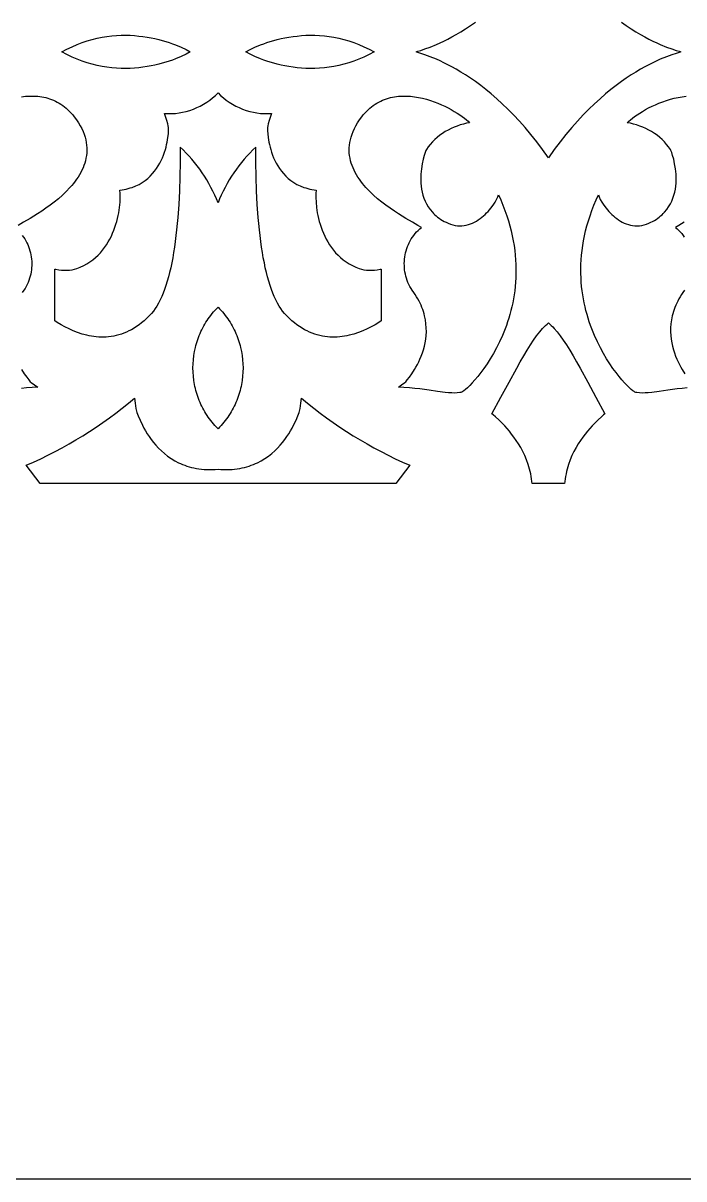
# Model space of a CAD drawing. Extents: x -350 to 350, y -780 to 780.
# Drawn here: x -174.4 to -98.4, y -780 to -647.1 of the extents above; entities that cross this region are included whole.
import ezdxf

# ---------------------------------------------------------------- set-up
doc = ezdxf.new("R2010")
doc.units = 0
doc.layers.add('BITMAP_LAYER', color=18, linetype='CONTINUOUS')
doc.layers.add('LAYER_1', color=18, linetype='CONTINUOUS')

msp = doc.modelspace()

# ---------------------------------------------------------------- linework, layer by layer
at = {"layer": 'BITMAP_LAYER'}
msp.add_lwpolyline([(-350, -780), (350, -780), (350, 780), (-350, 780)], close=True, dxfattribs=at)
at = {"layer": 'LAYER_1'}
for points in [[(-105.61, -646.94), (-105.04, -647.34), (-104.48, -647.71), (-103.94, -648.05), (-103.41, -648.36), (-102.91, -648.64), (-102.43, -648.89), (-101.97, -649.12), (-101.54, -649.32), (-101.13, -649.51), (-100.4, -649.81), (-99.79, -650.03), (-99.31, -650.19), (-98.97, -650.3), (-98.78, -650.36), (-98.97, -650.43), (-99.31, -650.54), (-99.79, -650.7), (-100.4, -650.92), (-101.13, -651.22), (-101.54, -651.4), (-101.97, -651.61), (-102.43, -651.84), (-102.91, -652.09), (-103.41, -652.37), (-103.94, -652.68), (-104.48, -653.02), (-105.04, -653.39), (-105.61, -653.79), (-106.2, -654.23), (-106.81, -654.7), (-107.43, -655.2), (-108.05, -655.75), (-108.69, -656.33), (-109.34, -656.95), (-109.99, -657.62), (-110.65, -658.33), (-111.32, -659.08), (-111.99, -659.87), (-112.66, -660.72), (-113.33, -661.61), (-114, -662.55), (-114.67, -661.61), (-115.34, -660.72), (-116.01, -659.87), (-116.68, -659.08), (-117.34, -658.33), (-118, -657.62), (-118.66, -656.95), (-119.31, -656.33), (-119.94, -655.75), (-120.57, -655.2), (-121.19, -654.7), (-121.79, -654.23), (-122.39, -653.79), (-122.96, -653.39), (-123.52, -653.02), (-124.06, -652.68), (-124.59, -652.37), (-125.09, -652.09), (-125.57, -651.84), (-126.02, -651.61), (-126.46, -651.4), (-126.86, -651.22), (-127.59, -650.92), (-128.21, -650.7), (-128.69, -650.54), (-129.03, -650.43), (-129.22, -650.36), (-129.03, -650.3), (-128.69, -650.19), (-128.21, -650.03), (-127.59, -649.81), (-126.86, -649.51), (-126.46, -649.32), (-126.02, -649.12), (-125.57, -648.89), (-125.09, -648.64), (-124.59, -648.36), (-124.06, -648.05), (-123.52, -647.71), (-122.96, -647.34), (-122.39, -646.94)], [(-174.6, -655.53), (-174.14, -655.47), (-173.67, -655.45), (-173.2, -655.45), (-172.74, -655.47), (-172.28, -655.54), (-172.05, -655.58), (-171.82, -655.63), (-171.59, -655.69), (-171.37, -655.76), (-171.15, -655.84), (-170.93, -655.93), (-170.71, -656.03), (-170.49, -656.14), (-170.28, -656.25), (-170.07, -656.38), (-169.86, -656.53), (-169.66, -656.68), (-169.46, -656.84), (-169.27, -657.02), (-169.07, -657.21), (-168.89, -657.4), (-168.7, -657.62), (-168.53, -657.84), (-168.28, -658.18), (-168.05, -658.52), (-167.86, -658.86), (-167.68, -659.19), (-167.53, -659.52), (-167.41, -659.84), (-167.3, -660.16), (-167.22, -660.48), (-167.16, -660.79), (-167.12, -661.1), (-167.09, -661.41), (-167.09, -661.71), (-167.1, -662.01), (-167.14, -662.3), (-167.19, -662.59), (-167.25, -662.88), (-167.33, -663.16), (-167.43, -663.44), (-167.53, -663.71), (-167.66, -663.98), (-167.79, -664.24), (-167.94, -664.5), (-168.09, -664.76), (-168.26, -665.01), (-168.44, -665.25), (-168.63, -665.5), (-168.82, -665.73), (-169.03, -665.97), (-169.45, -666.41), (-169.9, -666.84), (-170.36, -667.25), (-170.84, -667.64), (-171.32, -668.01), (-171.8, -668.36), (-172.28, -668.68), (-172.75, -668.99), (-173.62, -669.53), (-174.38, -669.97), (-174.99, -670.32)], [(-98.02, -689.01), (-98.62, -689.07), (-99.2, -689.13), (-100.27, -689.27), (-101.25, -689.42), (-102.11, -689.53), (-102.51, -689.58), (-102.87, -689.6), (-103.21, -689.61), (-103.52, -689.6), (-103.81, -689.56), (-103.94, -689.53), (-104.06, -689.49), (-104.15, -689.44), (-104.29, -689.34), (-104.47, -689.19), (-104.69, -688.99), (-104.94, -688.74), (-105.23, -688.44), (-105.54, -688.09), (-105.87, -687.7), (-106.21, -687.26), (-106.57, -686.77), (-106.93, -686.25), (-107.3, -685.68), (-107.67, -685.06), (-108.02, -684.41), (-108.37, -683.72), (-108.7, -682.99), (-108.86, -682.61), (-109.02, -682.22), (-109.16, -681.82), (-109.3, -681.41), (-109.44, -680.99), (-109.56, -680.57), (-109.68, -680.13), (-109.79, -679.69), (-109.89, -679.24), (-109.98, -678.78), (-110.05, -678.31), (-110.12, -677.84), (-110.18, -677.35), (-110.22, -676.86), (-110.25, -676.36), (-110.27, -675.85), (-110.27, -675.34), (-110.26, -674.81), (-110.23, -674.28), (-110.19, -673.75), (-110.13, -673.2), (-110.05, -672.65), (-109.96, -672.09), (-109.85, -671.53), (-109.72, -670.96), (-109.57, -670.38), (-109.4, -669.8), (-109.21, -669.21), (-109, -668.61), (-108.77, -668.01), (-108.52, -667.4), (-108.25, -666.79), (-108.21, -666.91), (-108.16, -667.04), (-108.03, -667.34), (-107.85, -667.66), (-107.63, -668.01), (-107.36, -668.36), (-107.06, -668.72), (-106.89, -668.89), (-106.72, -669.06), (-106.53, -669.23), (-106.34, -669.39), (-106.14, -669.54), (-105.93, -669.68), (-105.72, -669.82), (-105.5, -669.94), (-105.27, -670.05), (-105.04, -670.15), (-104.8, -670.23), (-104.56, -670.29), (-104.31, -670.34), (-104.05, -670.37), (-103.8, -670.38), (-103.53, -670.37), (-103.27, -670.33), (-103, -670.27), (-102.73, -670.19), (-102.46, -670.08), (-102.23, -669.97), (-102.02, -669.86), (-101.81, -669.75), (-101.62, -669.63), (-101.43, -669.5), (-101.26, -669.37), (-101.09, -669.23), (-100.93, -669.09), (-100.79, -668.95), (-100.65, -668.81), (-100.39, -668.5), (-100.17, -668.19), (-99.97, -667.86), (-99.81, -667.53), (-99.67, -667.19), (-99.56, -666.84), (-99.47, -666.5), (-99.4, -666.15), (-99.35, -665.8), (-99.32, -665.45), (-99.31, -665.11), (-99.31, -664.77), (-99.32, -664.44), (-99.35, -664.12), (-99.39, -663.81), (-99.48, -663.23), (-99.59, -662.72), (-99.71, -662.29), (-99.82, -661.95), (-99.9, -661.71), (-99.96, -661.6), (-100.17, -661.29), (-100.4, -661), (-100.65, -660.71), (-100.91, -660.45), (-101.2, -660.2), (-101.5, -659.96), (-101.81, -659.74), (-102.13, -659.54), (-102.46, -659.35), (-102.8, -659.18), (-103.15, -659.03), (-103.5, -658.89), (-103.86, -658.77), (-104.22, -658.67), (-104.57, -658.58), (-104.93, -658.51), (-104.76, -658.35), (-104.56, -658.18), (-104.34, -657.99), (-104.08, -657.8), (-103.8, -657.61), (-103.5, -657.41), (-103.17, -657.21), (-102.83, -657.01), (-102.47, -656.81), (-102.08, -656.62), (-101.69, -656.44), (-101.28, -656.27), (-100.85, -656.1), (-100.42, -655.95), (-99.97, -655.82), (-99.52, -655.7), (-99.06, -655.6), (-98.6, -655.53), (-98.14, -655.47)], [(-98.38, -669.97), (-98.99, -670.32), (-99.4, -670.56), (-99.2, -670.73), (-99.01, -670.9), (-98.84, -671.08), (-98.67, -671.27), (-98.51, -671.47), (-98.37, -671.67)], [(-174.52, -671.47), (-174.37, -671.67), (-174.23, -671.88), (-174.11, -672.09), (-173.99, -672.31), (-173.89, -672.53), (-173.79, -672.76), (-173.71, -672.99), (-173.64, -673.23), (-173.57, -673.47), (-173.52, -673.71), (-173.48, -673.95), (-173.45, -674.2), (-173.43, -674.44), (-173.42, -674.69), (-173.43, -674.94), (-173.44, -675.19), (-173.46, -675.44), (-173.5, -675.68), (-173.55, -675.93), (-173.61, -676.17), (-173.68, -676.41), (-173.76, -676.65), (-173.85, -676.89), (-173.96, -677.12), (-174.07, -677.35), (-174.2, -677.57), (-174.34, -677.79), (-174.52, -678.04)], [(-98.34, -677.79), (-98.52, -678.04), (-98.68, -678.29), (-98.84, -678.53), (-98.98, -678.78), (-99.12, -679.03), (-99.24, -679.27), (-99.35, -679.51), (-99.45, -679.76), (-99.54, -680), (-99.62, -680.24), (-99.69, -680.48), (-99.76, -680.71), (-99.85, -681.18), (-99.92, -681.65), (-99.95, -682.1), (-99.95, -682.55), (-99.93, -682.98), (-99.89, -683.41), (-99.82, -683.82), (-99.73, -684.23), (-99.62, -684.62), (-99.5, -684.99), (-99.37, -685.35), (-99.23, -685.7), (-99.08, -686.03), (-98.92, -686.34), (-98.77, -686.63), (-98.61, -686.9), (-98.3, -687.39)], [(-174.61, -686.9), (-174.3, -687.39), (-174.01, -687.79), (-173.77, -688.09), (-173.59, -688.3), (-173.5, -688.4), (-173.12, -688.67), (-172.74, -688.94), (-173.39, -688.97), (-174.02, -689.01), (-174.62, -689.07)]]:
    msp.add_lwpolyline(points, dxfattribs=at)
for points in [[(-162.11, -648.46), (-161.6, -648.49), (-161.11, -648.54), (-160.63, -648.59), (-160.16, -648.67), (-159.7, -648.75), (-159.25, -648.84), (-158.82, -648.95), (-158.41, -649.06), (-158.01, -649.17), (-157.62, -649.3), (-157.25, -649.43), (-156.9, -649.56), (-156.25, -649.83), (-155.68, -650.1), (-155.19, -650.36), (-155.68, -650.63), (-156.25, -650.9), (-156.9, -651.17), (-157.25, -651.3), (-157.62, -651.43), (-158.01, -651.55), (-158.41, -651.67), (-158.82, -651.78), (-159.25, -651.89), (-159.7, -651.98), (-160.16, -652.06), (-160.63, -652.13), (-161.11, -652.19), (-161.6, -652.23), (-162.11, -652.26), (-162.63, -652.27), (-163.15, -652.27), (-163.68, -652.24), (-164.23, -652.2), (-164.78, -652.13), (-165.33, -652.04), (-165.9, -651.93), (-166.47, -651.79), (-167.04, -651.63), (-167.62, -651.43), (-168.21, -651.21), (-168.79, -650.96), (-169.38, -650.68), (-169.97, -650.36), (-169.38, -650.05), (-168.79, -649.77), (-168.21, -649.52), (-167.62, -649.29), (-167.04, -649.1), (-166.47, -648.94), (-165.9, -648.8), (-165.33, -648.69), (-164.78, -648.6), (-164.23, -648.53), (-163.68, -648.48), (-163.15, -648.46), (-162.63, -648.45)], [(-140.85, -648.46), (-140.32, -648.48), (-139.77, -648.53), (-139.22, -648.6), (-138.67, -648.69), (-138.1, -648.8), (-137.53, -648.94), (-136.96, -649.1), (-136.38, -649.29), (-135.79, -649.52), (-135.21, -649.77), (-134.62, -650.05), (-134.03, -650.36), (-134.62, -650.68), (-135.21, -650.96), (-135.79, -651.21), (-136.38, -651.43), (-136.96, -651.63), (-137.53, -651.79), (-138.1, -651.93), (-138.67, -652.04), (-139.22, -652.13), (-139.77, -652.2), (-140.32, -652.24), (-140.85, -652.27), (-141.38, -652.27), (-141.89, -652.26), (-142.4, -652.23), (-142.89, -652.19), (-143.37, -652.13), (-143.84, -652.06), (-144.3, -651.98), (-144.75, -651.89), (-145.18, -651.78), (-145.59, -651.67), (-145.99, -651.55), (-146.38, -651.43), (-146.75, -651.3), (-147.1, -651.17), (-147.75, -650.9), (-148.32, -650.63), (-148.81, -650.36), (-148.32, -650.1), (-147.75, -649.83), (-147.1, -649.56), (-146.75, -649.43), (-146.38, -649.3), (-145.99, -649.17), (-145.59, -649.06), (-145.18, -648.95), (-144.75, -648.84), (-144.3, -648.75), (-143.84, -648.67), (-143.37, -648.59), (-142.89, -648.54), (-142.4, -648.49), (-141.89, -648.46), (-141.38, -648.45)], [(-151.7, -655.37), (-151.38, -655.65), (-151.05, -655.91), (-150.7, -656.16), (-150.33, -656.38), (-149.95, -656.59), (-149.57, -656.78), (-149.17, -656.94), (-148.76, -657.09), (-148.35, -657.21), (-147.93, -657.31), (-147.52, -657.39), (-147.1, -657.44), (-146.68, -657.46), (-146.27, -657.47), (-145.86, -657.44), (-146.12, -658.24), (-146.23, -658.65), (-146.28, -658.86), (-146.31, -659.07), (-146.32, -659.19), (-146.31, -659.44), (-146.29, -659.79), (-146.24, -660.23), (-146.15, -660.74), (-146.09, -661.02), (-146.02, -661.31), (-145.94, -661.61), (-145.84, -661.91), (-145.73, -662.23), (-145.61, -662.54), (-145.47, -662.86), (-145.31, -663.17), (-145.13, -663.48), (-144.93, -663.79), (-144.71, -664.09), (-144.48, -664.37), (-144.21, -664.65), (-143.93, -664.91), (-143.62, -665.16), (-143.29, -665.39), (-142.93, -665.6), (-142.54, -665.79), (-142.12, -665.95), (-141.91, -666.02), (-141.68, -666.08), (-141.45, -666.14), (-141.21, -666.19), (-140.96, -666.23), (-140.7, -666.27), (-140.74, -666.66), (-140.75, -667.13), (-140.73, -667.66), (-140.67, -668.25), (-140.63, -668.56), (-140.58, -668.87), (-140.52, -669.2), (-140.44, -669.53), (-140.36, -669.86), (-140.26, -670.2), (-140.14, -670.54), (-140.02, -670.88), (-139.88, -671.22), (-139.73, -671.56), (-139.56, -671.89), (-139.37, -672.22), (-139.17, -672.55), (-138.95, -672.86), (-138.72, -673.17), (-138.47, -673.46), (-138.2, -673.75), (-137.91, -674.02), (-137.6, -674.27), (-137.27, -674.51), (-136.92, -674.74), (-136.55, -674.94), (-136.16, -675.12), (-135.75, -675.28), (-135.49, -675.36), (-135.21, -675.42), (-134.93, -675.46), (-134.63, -675.48), (-134.32, -675.48), (-134.01, -675.46), (-133.69, -675.43), (-133.36, -675.37), (-133.22, -675.35), (-133.22, -681.32), (-133.51, -681.5), (-133.94, -681.76), (-134.39, -682), (-134.86, -682.24), (-135.35, -682.45), (-135.85, -682.65), (-136.37, -682.82), (-136.9, -682.96), (-137.17, -683.02), (-137.45, -683.07), (-137.72, -683.11), (-138, -683.15), (-138.28, -683.17), (-138.57, -683.18), (-138.85, -683.18), (-139.14, -683.17), (-139.42, -683.15), (-139.71, -683.11), (-140, -683.06), (-140.3, -683), (-140.59, -682.92), (-140.88, -682.83), (-141.17, -682.73), (-141.47, -682.61), (-141.76, -682.47), (-142.05, -682.32), (-142.34, -682.15), (-142.63, -681.96), (-142.92, -681.75), (-143.21, -681.53), (-143.5, -681.29), (-143.79, -681.02), (-144.07, -680.74), (-144.36, -680.44), (-144.57, -680.18), (-144.78, -679.9), (-144.98, -679.6), (-145.17, -679.26), (-145.35, -678.9), (-145.53, -678.52), (-145.7, -678.12), (-145.86, -677.68), (-146.01, -677.23), (-146.16, -676.75), (-146.3, -676.25), (-146.43, -675.73), (-146.56, -675.19), (-146.67, -674.63), (-146.79, -674.04), (-146.89, -673.44), (-146.99, -672.81), (-147.08, -672.17), (-147.16, -671.5), (-147.24, -670.82), (-147.31, -670.12), (-147.37, -669.4), (-147.48, -667.91), (-147.56, -666.35), (-147.62, -664.74), (-147.65, -663.06), (-147.65, -661.32), (-148, -661.65), (-148.34, -662), (-148.67, -662.35), (-148.99, -662.71), (-149.3, -663.09), (-149.6, -663.47), (-149.89, -663.86), (-150.17, -664.26), (-150.44, -664.67), (-150.7, -665.09), (-150.95, -665.52), (-151.18, -665.95), (-151.41, -666.39), (-151.62, -666.83), (-151.82, -667.28), (-152, -667.73), (-152.19, -667.28), (-152.38, -666.83), (-152.59, -666.39), (-152.82, -665.95), (-153.05, -665.52), (-153.3, -665.09), (-153.56, -664.67), (-153.83, -664.26), (-154.11, -663.86), (-154.4, -663.47), (-154.7, -663.09), (-155.01, -662.71), (-155.33, -662.35), (-155.66, -662), (-156, -661.65), (-156.35, -661.32), (-156.35, -663.06), (-156.38, -664.74), (-156.44, -666.35), (-156.52, -667.91), (-156.63, -669.4), (-156.69, -670.12), (-156.76, -670.82), (-156.84, -671.5), (-156.92, -672.17), (-157.01, -672.81), (-157.11, -673.44), (-157.21, -674.04), (-157.33, -674.63), (-157.44, -675.19), (-157.57, -675.73), (-157.7, -676.25), (-157.84, -676.75), (-157.99, -677.23), (-158.14, -677.68), (-158.3, -678.12), (-158.47, -678.52), (-158.65, -678.9), (-158.83, -679.26), (-159.02, -679.6), (-159.22, -679.9), (-159.43, -680.18), (-159.64, -680.44), (-159.93, -680.74), (-160.21, -681.02), (-160.5, -681.29), (-160.79, -681.53), (-161.08, -681.75), (-161.37, -681.96), (-161.66, -682.15), (-161.95, -682.32), (-162.24, -682.47), (-162.53, -682.61), (-162.83, -682.73), (-163.12, -682.83), (-163.41, -682.92), (-163.7, -683), (-164, -683.06), (-164.29, -683.11), (-164.58, -683.15), (-164.86, -683.17), (-165.15, -683.18), (-165.44, -683.18), (-165.72, -683.17), (-166, -683.15), (-166.28, -683.11), (-166.55, -683.07), (-166.83, -683.02), (-167.1, -682.96), (-167.63, -682.82), (-168.15, -682.65), (-168.66, -682.45), (-169.14, -682.24), (-169.61, -682), (-170.06, -681.76), (-170.49, -681.5), (-170.78, -681.32), (-170.78, -675.35), (-170.64, -675.37), (-170.31, -675.43), (-169.99, -675.46), (-169.68, -675.48), (-169.37, -675.48), (-169.07, -675.46), (-168.79, -675.42), (-168.51, -675.36), (-168.25, -675.28), (-167.84, -675.12), (-167.45, -674.94), (-167.08, -674.74), (-166.73, -674.51), (-166.4, -674.27), (-166.09, -674.02), (-165.8, -673.75), (-165.53, -673.46), (-165.28, -673.17), (-165.05, -672.86), (-164.83, -672.55), (-164.63, -672.22), (-164.44, -671.89), (-164.27, -671.56), (-164.12, -671.22), (-163.98, -670.88), (-163.86, -670.54), (-163.74, -670.2), (-163.64, -669.86), (-163.56, -669.53), (-163.48, -669.2), (-163.42, -668.87), (-163.37, -668.56), (-163.33, -668.25), (-163.27, -667.66), (-163.25, -667.13), (-163.26, -666.66), (-163.3, -666.27), (-163.04, -666.23), (-162.79, -666.19), (-162.55, -666.14), (-162.32, -666.08), (-162.09, -666.02), (-161.88, -665.95), (-161.46, -665.79), (-161.07, -665.6), (-160.71, -665.39), (-160.38, -665.16), (-160.07, -664.91), (-159.79, -664.65), (-159.52, -664.37), (-159.29, -664.09), (-159.07, -663.79), (-158.87, -663.48), (-158.69, -663.17), (-158.53, -662.86), (-158.39, -662.54), (-158.27, -662.23), (-158.16, -661.91), (-158.06, -661.61), (-157.98, -661.31), (-157.91, -661.02), (-157.85, -660.74), (-157.76, -660.23), (-157.71, -659.79), (-157.69, -659.44), (-157.68, -659.19), (-157.69, -659.07), (-157.72, -658.86), (-157.77, -658.65), (-157.88, -658.24), (-158.14, -657.44), (-157.73, -657.47), (-157.32, -657.46), (-156.9, -657.44), (-156.48, -657.39), (-156.07, -657.31), (-155.65, -657.21), (-155.24, -657.09), (-154.83, -656.94), (-154.44, -656.78), (-154.05, -656.59), (-153.67, -656.38), (-153.3, -656.16), (-152.95, -655.91), (-152.62, -655.65), (-152.3, -655.37), (-152, -655.07)], [(-130.33, -655.45), (-129.86, -655.47), (-129.4, -655.53), (-128.93, -655.6), (-128.48, -655.7), (-128.02, -655.82), (-127.58, -655.95), (-127.15, -656.1), (-126.72, -656.27), (-126.31, -656.44), (-125.91, -656.62), (-125.53, -656.81), (-125.17, -657.01), (-124.82, -657.21), (-124.5, -657.41), (-124.2, -657.61), (-123.92, -657.8), (-123.66, -657.99), (-123.43, -658.18), (-123.24, -658.35), (-123.07, -658.51), (-123.42, -658.58), (-123.78, -658.67), (-124.14, -658.77), (-124.5, -658.89), (-124.85, -659.03), (-125.2, -659.18), (-125.54, -659.35), (-125.87, -659.54), (-126.19, -659.74), (-126.5, -659.96), (-126.8, -660.2), (-127.08, -660.45), (-127.35, -660.71), (-127.6, -661), (-127.83, -661.29), (-128.04, -661.6), (-128.09, -661.71), (-128.18, -661.95), (-128.29, -662.29), (-128.41, -662.72), (-128.52, -663.23), (-128.61, -663.81), (-128.65, -664.12), (-128.67, -664.44), (-128.69, -664.77), (-128.69, -665.11), (-128.68, -665.45), (-128.65, -665.8), (-128.6, -666.15), (-128.53, -666.5), (-128.44, -666.84), (-128.33, -667.19), (-128.19, -667.53), (-128.02, -667.86), (-127.83, -668.19), (-127.61, -668.5), (-127.35, -668.81), (-127.21, -668.95), (-127.06, -669.09), (-126.91, -669.23), (-126.74, -669.37), (-126.56, -669.5), (-126.38, -669.63), (-126.19, -669.75), (-125.98, -669.86), (-125.77, -669.97), (-125.54, -670.08), (-125.27, -670.19), (-125, -670.27), (-124.73, -670.33), (-124.46, -670.37), (-124.2, -670.38), (-123.95, -670.37), (-123.69, -670.34), (-123.44, -670.29), (-123.2, -670.23), (-122.96, -670.15), (-122.73, -670.05), (-122.5, -669.94), (-122.28, -669.82), (-122.07, -669.68), (-121.86, -669.54), (-121.66, -669.39), (-121.47, -669.23), (-121.28, -669.06), (-121.11, -668.89), (-120.94, -668.72), (-120.63, -668.36), (-120.37, -668.01), (-120.14, -667.66), (-119.96, -667.34), (-119.83, -667.04), (-119.79, -666.91), (-119.75, -666.79), (-119.48, -667.4), (-119.23, -668.01), (-119, -668.61), (-118.79, -669.21), (-118.6, -669.8), (-118.43, -670.38), (-118.28, -670.96), (-118.15, -671.53), (-118.04, -672.09), (-117.95, -672.65), (-117.87, -673.2), (-117.81, -673.75), (-117.77, -674.28), (-117.74, -674.81), (-117.73, -675.34), (-117.73, -675.85), (-117.75, -676.36), (-117.78, -676.86), (-117.82, -677.35), (-117.88, -677.84), (-117.94, -678.31), (-118.02, -678.78), (-118.11, -679.24), (-118.21, -679.69), (-118.32, -680.13), (-118.44, -680.57), (-118.56, -680.99), (-118.69, -681.41), (-118.83, -681.82), (-118.98, -682.22), (-119.14, -682.61), (-119.29, -682.99), (-119.63, -683.72), (-119.97, -684.41), (-120.33, -685.06), (-120.7, -685.68), (-121.06, -686.25), (-121.43, -686.77), (-121.79, -687.26), (-122.13, -687.7), (-122.46, -688.09), (-122.77, -688.44), (-123.05, -688.74), (-123.31, -688.99), (-123.53, -689.19), (-123.71, -689.34), (-123.85, -689.44), (-123.94, -689.49), (-124.06, -689.53), (-124.19, -689.56), (-124.48, -689.6), (-124.79, -689.61), (-125.12, -689.6), (-125.49, -689.58), (-125.88, -689.53), (-126.75, -689.42), (-127.72, -689.27), (-128.8, -689.13), (-129.38, -689.07), (-129.98, -689.01), (-130.61, -688.97), (-131.26, -688.94), (-130.88, -688.67), (-130.5, -688.4), (-130.41, -688.3), (-130.23, -688.09), (-129.99, -687.79), (-129.7, -687.39), (-129.39, -686.9), (-129.23, -686.63), (-129.07, -686.34), (-128.92, -686.03), (-128.77, -685.7), (-128.63, -685.35), (-128.49, -684.99), (-128.37, -684.62), (-128.27, -684.23), (-128.18, -683.82), (-128.11, -683.41), (-128.07, -682.98), (-128.04, -682.55), (-128.05, -682.1), (-128.08, -681.65), (-128.14, -681.18), (-128.24, -680.71), (-128.3, -680.48), (-128.37, -680.24), (-128.46, -680), (-128.55, -679.76), (-128.65, -679.51), (-128.76, -679.27), (-128.88, -679.03), (-129.01, -678.78), (-129.16, -678.53), (-129.31, -678.29), (-129.48, -678.04), (-129.66, -677.79), (-129.8, -677.57), (-129.93, -677.35), (-130.05, -677.12), (-130.15, -676.89), (-130.24, -676.65), (-130.32, -676.41), (-130.39, -676.17), (-130.45, -675.93), (-130.5, -675.68), (-130.54, -675.44), (-130.56, -675.19), (-130.57, -674.94), (-130.58, -674.69), (-130.57, -674.44), (-130.55, -674.2), (-130.52, -673.95), (-130.48, -673.71), (-130.43, -673.47), (-130.36, -673.23), (-130.29, -672.99), (-130.21, -672.76), (-130.11, -672.53), (-130.01, -672.31), (-129.89, -672.09), (-129.77, -671.88), (-129.63, -671.67), (-129.48, -671.47), (-129.33, -671.27), (-129.16, -671.08), (-128.99, -670.9), (-128.8, -670.73), (-128.6, -670.56), (-129.01, -670.32), (-129.62, -669.97), (-130.38, -669.53), (-131.25, -668.99), (-131.72, -668.68), (-132.2, -668.36), (-132.68, -668.01), (-133.16, -667.64), (-133.64, -667.25), (-134.1, -666.84), (-134.55, -666.41), (-134.98, -665.97), (-135.18, -665.73), (-135.37, -665.5), (-135.56, -665.25), (-135.74, -665.01), (-135.91, -664.76), (-136.06, -664.5), (-136.21, -664.24), (-136.34, -663.98), (-136.47, -663.71), (-136.57, -663.44), (-136.67, -663.16), (-136.75, -662.88), (-136.81, -662.59), (-136.86, -662.3), (-136.9, -662.01), (-136.91, -661.71), (-136.91, -661.41), (-136.88, -661.1), (-136.84, -660.79), (-136.78, -660.48), (-136.7, -660.16), (-136.59, -659.84), (-136.47, -659.52), (-136.32, -659.19), (-136.14, -658.86), (-135.95, -658.52), (-135.72, -658.18), (-135.47, -657.84), (-135.3, -657.62), (-135.11, -657.4), (-134.93, -657.21), (-134.73, -657.02), (-134.54, -656.84), (-134.34, -656.68), (-134.14, -656.53), (-133.93, -656.38), (-133.72, -656.25), (-133.51, -656.14), (-133.29, -656.03), (-133.07, -655.93), (-132.85, -655.84), (-132.63, -655.76), (-132.41, -655.69), (-132.18, -655.63), (-131.95, -655.58), (-131.72, -655.54), (-131.26, -655.47), (-130.8, -655.45)], [(-151.82, -679.91), (-151.65, -680.1), (-151.49, -680.28), (-151.33, -680.47), (-151.17, -680.67), (-151.02, -680.86), (-150.88, -681.06), (-150.74, -681.27), (-150.61, -681.47), (-150.48, -681.68), (-150.36, -681.89), (-150.25, -682.11), (-150.14, -682.32), (-150.03, -682.54), (-149.94, -682.76), (-149.84, -682.98), (-149.76, -683.21), (-149.67, -683.43), (-149.6, -683.66), (-149.53, -683.89), (-149.46, -684.12), (-149.41, -684.35), (-149.3, -684.82), (-149.23, -685.29), (-149.17, -685.77), (-149.14, -686.24), (-149.12, -686.72), (-149.14, -687.2), (-149.17, -687.68), (-149.23, -688.15), (-149.3, -688.62), (-149.35, -688.86), (-149.41, -689.09), (-149.46, -689.32), (-149.53, -689.55), (-149.6, -689.78), (-149.67, -690.01), (-149.76, -690.24), (-149.84, -690.46), (-149.94, -690.69), (-150.03, -690.91), (-150.14, -691.12), (-150.25, -691.34), (-150.36, -691.55), (-150.48, -691.76), (-150.61, -691.97), (-150.74, -692.18), (-150.88, -692.38), (-151.02, -692.58), (-151.17, -692.78), (-151.33, -692.97), (-151.49, -693.16), (-151.65, -693.35), (-151.82, -693.53), (-152, -693.71), (-152.18, -693.53), (-152.35, -693.35), (-152.51, -693.16), (-152.67, -692.97), (-152.83, -692.78), (-152.98, -692.58), (-153.12, -692.38), (-153.26, -692.18), (-153.39, -691.97), (-153.52, -691.76), (-153.64, -691.55), (-153.75, -691.34), (-153.86, -691.12), (-153.97, -690.91), (-154.06, -690.69), (-154.16, -690.46), (-154.24, -690.24), (-154.33, -690.01), (-154.4, -689.78), (-154.47, -689.55), (-154.54, -689.32), (-154.6, -689.09), (-154.65, -688.86), (-154.7, -688.62), (-154.77, -688.15), (-154.83, -687.68), (-154.86, -687.2), (-154.88, -686.72), (-154.86, -686.24), (-154.83, -685.77), (-154.77, -685.29), (-154.7, -684.82), (-154.6, -684.35), (-154.54, -684.12), (-154.47, -683.89), (-154.4, -683.66), (-154.33, -683.43), (-154.24, -683.21), (-154.16, -682.98), (-154.06, -682.76), (-153.97, -682.54), (-153.86, -682.32), (-153.75, -682.11), (-153.64, -681.89), (-153.52, -681.68), (-153.39, -681.47), (-153.26, -681.27), (-153.12, -681.06), (-152.98, -680.86), (-152.83, -680.67), (-152.67, -680.47), (-152.51, -680.28), (-152.35, -680.1), (-152.18, -679.91), (-152, -679.74)], [(-113.83, -681.69), (-113.67, -681.84), (-113.5, -682), (-113.34, -682.18), (-113, -682.57), (-112.65, -683.02), (-112.29, -683.52), (-111.92, -684.08), (-111.55, -684.67), (-111.16, -685.32), (-110.76, -686.01), (-110.34, -686.75), (-109.47, -688.35), (-108.53, -690.1), (-107.51, -692), (-107.65, -692.12), (-107.91, -692.35), (-108.28, -692.68), (-108.73, -693.13), (-108.98, -693.39), (-109.24, -693.67), (-109.5, -693.98), (-109.77, -694.32), (-110.04, -694.68), (-110.31, -695.06), (-110.57, -695.46), (-110.82, -695.89), (-111.06, -696.34), (-111.29, -696.81), (-111.49, -697.3), (-111.68, -697.82), (-111.84, -698.35), (-111.91, -698.63), (-111.97, -698.91), (-112.02, -699.19), (-112.07, -699.48), (-112.11, -699.78), (-112.13, -700), (-115.87, -700), (-115.89, -699.78), (-115.93, -699.48), (-115.98, -699.19), (-116.03, -698.91), (-116.09, -698.63), (-116.16, -698.35), (-116.32, -697.82), (-116.51, -697.3), (-116.71, -696.81), (-116.94, -696.34), (-117.18, -695.89), (-117.43, -695.46), (-117.69, -695.06), (-117.96, -694.68), (-118.23, -694.32), (-118.49, -693.98), (-118.76, -693.67), (-119.02, -693.39), (-119.26, -693.13), (-119.71, -692.68), (-120.09, -692.35), (-120.35, -692.12), (-120.49, -692), (-119.47, -690.1), (-118.53, -688.35), (-117.65, -686.75), (-117.24, -686.01), (-116.84, -685.32), (-116.45, -684.67), (-116.07, -684.08), (-115.71, -683.52), (-115.35, -683.02), (-115, -682.57), (-114.66, -682.18), (-114.49, -682), (-114.33, -681.84), (-114.16, -681.69), (-114, -681.55)], [(-141.7, -690.77), (-140.98, -691.35), (-140.25, -691.91), (-139.51, -692.46), (-138.75, -693), (-137.99, -693.52), (-137.22, -694.03), (-136.44, -694.52), (-135.66, -695), (-134.86, -695.46), (-134.06, -695.91), (-133.25, -696.34), (-132.43, -696.76), (-131.61, -697.16), (-130.78, -697.54), (-129.94, -697.9), (-131.53, -700), (-172.47, -700), (-174.06, -697.9), (-173.22, -697.54), (-172.39, -697.16), (-171.57, -696.76), (-170.75, -696.34), (-169.94, -695.91), (-169.14, -695.46), (-168.34, -695), (-167.56, -694.52), (-166.78, -694.03), (-166.01, -693.52), (-165.25, -693), (-164.49, -692.46), (-163.75, -691.91), (-163.02, -691.35), (-162.3, -690.77), (-161.59, -690.18), (-161.53, -690.79), (-161.5, -691.09), (-161.45, -691.39), (-161.32, -691.83), (-161.18, -692.24), (-160.97, -692.74), (-160.69, -693.32), (-160.53, -693.63), (-160.35, -693.95), (-160.15, -694.28), (-159.93, -694.61), (-159.69, -694.95), (-159.43, -695.28), (-159.15, -695.62), (-158.84, -695.94), (-158.52, -696.26), (-158.17, -696.56), (-157.8, -696.86), (-157.4, -697.13), (-156.98, -697.39), (-156.54, -697.62), (-156.3, -697.73), (-156.07, -697.83), (-155.82, -697.92), (-155.57, -698.01), (-155.31, -698.09), (-155.04, -698.16), (-154.77, -698.22), (-154.49, -698.28), (-154.21, -698.32), (-153.91, -698.36), (-153.61, -698.39), (-153.31, -698.4), (-152.99, -698.41), (-152.67, -698.41), (-152.34, -698.39), (-152, -698.36), (-151.66, -698.39), (-151.33, -698.41), (-151.01, -698.41), (-150.7, -698.4), (-150.39, -698.39), (-150.09, -698.36), (-149.79, -698.32), (-149.51, -698.28), (-149.23, -698.22), (-148.96, -698.16), (-148.69, -698.09), (-148.43, -698.01), (-148.18, -697.92), (-147.93, -697.83), (-147.7, -697.73), (-147.46, -697.62), (-147.02, -697.39), (-146.6, -697.13), (-146.2, -696.86), (-145.83, -696.56), (-145.48, -696.26), (-145.16, -695.94), (-144.85, -695.62), (-144.57, -695.28), (-144.31, -694.95), (-144.07, -694.61), (-143.85, -694.28), (-143.65, -693.95), (-143.47, -693.63), (-143.31, -693.32), (-143.03, -692.74), (-142.83, -692.24), (-142.68, -691.83), (-142.55, -691.39), (-142.5, -691.09), (-142.47, -690.79), (-142.41, -690.18)]]:
    msp.add_lwpolyline(points, close=True, dxfattribs=at)

doc.saveas('drawing.dxf')
